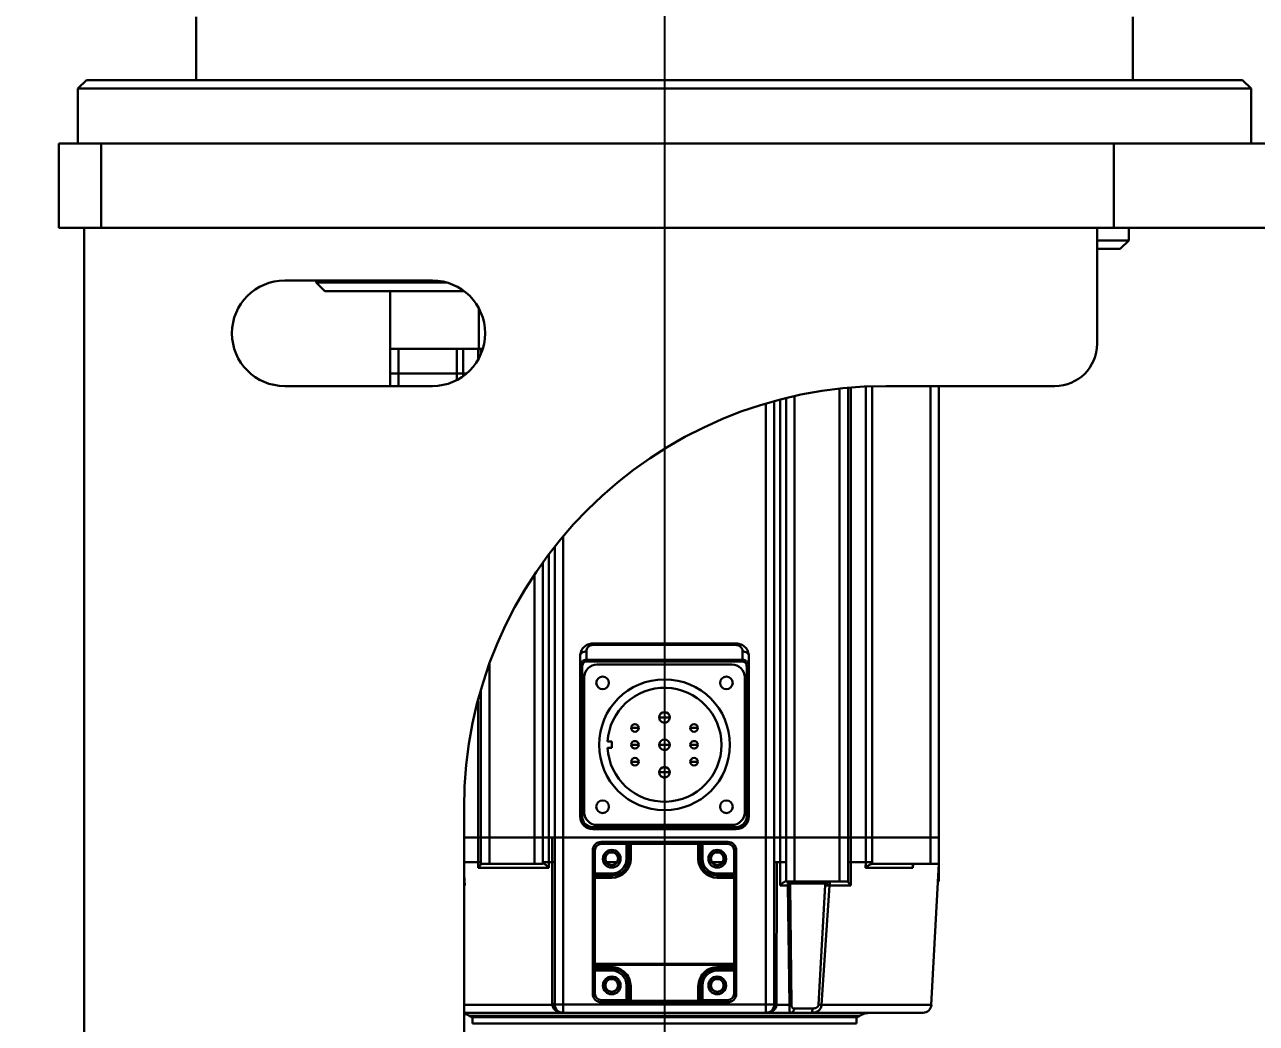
# Model space of a CAD drawing. Header units: millimetres. Extents: x -2601 to 21461, y 11492 to 21077.
# Drawn here: x -231.9 to 60, y 14986.2 to 15222.8 of the extents above; entities that cross this region are included whole.
import ezdxf

# ---------------------------------------------------------------- set-up
doc = ezdxf.new("R2010")
doc.units = ezdxf.units.MM
doc.header["$PDSIZE"] = -1
doc.styles.get("Standard").update_dxf_attribs({"font": ''})
doc.styles.get('Standard').set_extended_font_data('HYSWLongFangSong')
doc.dimstyles.new('ISO-25', dxfattribs={"dimscale": 25, "dimtxt": 3.5, "dimasz": 1.6, "dimexe": 1.25, "dimexo": 0.625, "dimtad": 1, "dimdec": 0, "dimzin": 9, "dimdsep": 46, "dimtxsty": 'Standard', "dimcen": 2.5, "dimadec": 0, "dimazin": 2, "dimtfac": 1, "dimtdec": 0, "dimtofl": 0, "dimtmove": 0, "dimatfit": 3, "dimfxl": 1, "dimarcsym": 0})

# ---------------------------------------------------------------- blocks, each defined once
blk = doc.blocks.new('*D49')
at = {"color": 0, "lineweight": -2}
for p, q in [((-64.67, 15406.7), (644.56, 15406.7)), ((613.31, 15366.7), (613.31, 14849.7)), ((151.83, 14809.7), (644.56, 14809.7))]:
    blk.add_line(p, q, dxfattribs=at)
at = {"color": 0}
for points in [[(606.65, 15366.7), (619.98, 15366.7), (613.31, 15406.7)], [(606.65, 14849.7), (619.98, 14849.7), (613.31, 14809.7)]]:
    blk.add_solid(points, dxfattribs=at)
at = {"layer": 'Defpoints', "color": 0}
for p in [(-80.3, 15406.7), (136.2, 14809.7), (613.31, 14809.7)]:
    blk.add_point(p, dxfattribs=at)
at = {"color": 0, "insert": (553.94, 15108.2), "char_height": 87.5, "attachment_point": 5, "rotation": 90}
blk.add_mtext('597', dxfattribs=at)
blk = doc.blocks.new('*D50')
at = {"color": 0, "lineweight": -2}
for p, q in [((-80.3, 15391.08), (-80.3, 14221.51)), ((-561.98, 15297.98), (-561.98, 14221.51)), ((-521.98, 14252.76), (-120.3, 14252.76))]:
    blk.add_line(p, q, dxfattribs=at)
at = {"color": 0}
for points in [[(-521.98, 14259.43), (-521.98, 14246.09), (-561.98, 14252.76)], [(-120.3, 14259.43), (-120.3, 14246.09), (-80.3, 14252.76)]]:
    blk.add_solid(points, dxfattribs=at)
at = {"layer": 'Defpoints', "color": 0}
for p in [(-80.3, 15406.7), (-561.98, 15313.6), (-80.3, 14252.76)]:
    blk.add_point(p, dxfattribs=at)
at = {"color": 0, "insert": (-307.94, 14312.14), "char_height": 87.5, "attachment_point": 5}
blk.add_mtext('482', dxfattribs=at)
blk = doc.blocks.new('*D51')
at = {"color": 0, "lineweight": -2}
for p, q in [((-80.3, 15391.08), (-80.3, 14051.39)), ((-734.74, 14339.16), (-734.74, 14051.39)), ((-694.74, 14082.64), (-120.3, 14082.64))]:
    blk.add_line(p, q, dxfattribs=at)
at = {"color": 0}
for points in [[(-694.74, 14089.31), (-694.74, 14075.98), (-734.74, 14082.64)], [(-120.3, 14089.31), (-120.3, 14075.98), (-80.3, 14082.64)]]:
    blk.add_solid(points, dxfattribs=at)
at = {"layer": 'Defpoints', "color": 0}
for p in [(-80.3, 15406.7), (-734.74, 14354.79), (-80.3, 14082.64)]:
    blk.add_point(p, dxfattribs=at)
at = {"color": 0, "insert": (-407.52, 14142.02), "char_height": 87.5, "attachment_point": 5}
blk.add_mtext('654', dxfattribs=at)
blk = doc.blocks.new('*D52')
at = {"color": 0, "lineweight": -2}
for p, q in [((-80.3, 15391.08), (-80.3, 13934.64)), ((-1786.46, 15281.08), (-1786.46, 13934.64)), ((-120.3, 13965.89), (-1746.46, 13965.89))]:
    blk.add_line(p, q, dxfattribs=at)
at = {"color": 0}
for points in [[(-1746.46, 13972.55), (-1746.46, 13959.22), (-1786.46, 13965.89)], [(-120.3, 13972.55), (-120.3, 13959.22), (-80.3, 13965.89)]]:
    blk.add_solid(points, dxfattribs=at)
at = {"layer": 'Defpoints', "color": 0}
for p in [(-80.3, 15406.7), (-1786.46, 15296.7), (-1786.46, 13965.89)]:
    blk.add_point(p, dxfattribs=at)
at = {"color": 0, "insert": (-917.47, 14025.26), "char_height": 87.5, "attachment_point": 5}
blk.add_mtext('1706', dxfattribs=at)
blk = doc.blocks.new('*D54')
at = {"color": 0, "lineweight": -2}
for p, q in [((-999.42, 16447.76), (-2047.2, 16447.76)), ((-2015.95, 14849.7), (-2015.95, 16407.76)), ((-239.42, 14809.7), (-2047.2, 14809.7))]:
    blk.add_line(p, q, dxfattribs=at)
at = {"color": 0}
for points in [[(-2022.61, 16407.76), (-2009.28, 16407.76), (-2015.95, 16447.76)], [(-2022.61, 14849.7), (-2009.28, 14849.7), (-2015.95, 14809.7)]]:
    blk.add_solid(points, dxfattribs=at)
at = {"layer": 'Defpoints', "color": 0}
for p in [(-2015.95, 16447.76), (-983.79, 16447.76), (-223.8, 14809.7)]:
    blk.add_point(p, dxfattribs=at)
at = {"color": 0, "insert": (-2075.32, 15628.73), "char_height": 87.5, "attachment_point": 5, "rotation": 90}
blk.add_mtext('1638', dxfattribs=at)
blk = doc.blocks.new('*D44')
at = {"color": 0, "lineweight": -2}
for p, q in [((-80.3, 15391.08), (-80.3, 14373.33)), ((-478.62, 15044.14), (-478.62, 14373.33)), ((-438.62, 14404.58), (-120.3, 14404.58))]:
    blk.add_line(p, q, dxfattribs=at)
at = {"color": 0}
for points in [[(-438.62, 14411.24), (-438.62, 14397.91), (-478.62, 14404.58)], [(-120.3, 14411.24), (-120.3, 14397.91), (-80.3, 14404.58)]]:
    blk.add_solid(points, dxfattribs=at)
at = {"layer": 'Defpoints', "color": 0}
for p in [(-80.3, 15406.7), (-478.62, 15059.76), (-80.3, 14404.58)]:
    blk.add_point(p, dxfattribs=at)
at = {"color": 0, "insert": (-279.46, 14463.95), "char_height": 87.5, "attachment_point": 5}
blk.add_mtext('398', dxfattribs=at)

msp = doc.modelspace()

# ---------------------------------------------------------------- linework, layer by layer
at = {"color": 161, "lineweight": 30, "true_color": 0x67adff}
for p, q in [((-191.3, 15224.7), (-191.3, 15209.7)), ((30.7, 15209.7), (30.7, 15224.7)), ((-217.3, 15209.7), (-219.3, 15207.7)), ((-217.3, 15209.7), (-177.17, 15209.7)), ((-177.17, 15209.7), (56.7, 15209.7)), ((58.7, 15207.7), (56.7, 15209.7)), ((-219.3, 15207.7), (-219.3, 15194.7)), ((-178.58, 15207.7), (-219.3, 15207.7)), ((58.7, 15207.7), (-178.58, 15207.7)), ((58.7, 15194.7), (58.7, 15207.7)), ((-223.8, 15174.7), (-223.8, 15194.7)), ((-223.8, 15194.7), (-213.8, 15194.7)), ((-213.8, 15194.7), (-213.8, 15174.7)), ((-213.8, 15194.7), (26.2, 15194.7)), ((26.2, 15174.7), (26.2, 15194.7)), ((26.2, 15194.7), (76.2, 15194.7)), ((-213.8, 15174.7), (-223.8, 15174.7)), ((-217.8, 15174.7), (-217.8, 14834.7)), ((-213.8, 15174.7), (26.2, 15174.7)), ((22.2, 15147.2), (22.2, 15174.7)), ((76.2, 15174.7), (26.2, 15174.7)), ((29.7, 15171.7), (29.7, 15174.7)), ((22.2, 15171.7), (29.7, 15171.7)), ((27.7, 15169.7), (22.2, 15169.7)), ((27.7, 15169.7), (29.7, 15171.7)), ((-135.3, 15162.2), (-170.3, 15162.2)), ((-162.8, 15162.2), (-162.8, 15161.7)), ((-162.8, 15161.7), (-160.8, 15159.7)), ((-162.8, 15161.7), (-138.63, 15161.7)), ((-138.63, 15161.7), (-131.8, 15161.7)), ((-144.91, 15159.7), (-160.8, 15159.7)), ((-145.3, 15159.7), (-145.3, 15146.05)), ((-144.91, 15159.7), (-128.31, 15159.7)), ((-127.8, 15159.7), (-128.31, 15159.7)), ((-124.3, 15146.05), (-124.3, 15155.64)), ((-124.3, 15146.05), (-145.3, 15146.05)), ((-145.3, 15146.05), (-145.3, 15140.2)), ((-143.3, 15140.2), (-143.3, 15146.05)), ((-129.48, 15146.05), (-129.48, 15140.2)), ((-128.01, 15140.2), (-128.01, 15146.05)), ((-124.44, 15146.05), (-124.44, 15143.51)), ((-123.34, 15146.05), (-124.3, 15146.05)), ((-123.8, 15146.05), (-123.8, 15144.8)), ((-145.3, 15140.2), (-145.3, 15137.2)), ((-145.3, 15140.2), (-143.3, 15140.2)), ((-129.48, 15140.2), (-143.3, 15140.2)), ((-143.3, 15137.2), (-143.3, 15140.2)), ((-129.48, 15140.2), (-128.01, 15140.2)), ((-129.48, 15140.2), (-129.48, 15138.64)), ((-128.01, 15140.2), (-127.17, 15140.2)), ((-128.01, 15139.54), (-128.01, 15140.2)), ((-170.3, 15137.2), (-135.3, 15137.2)), ((-36.8, 15030.2), (-36.8, 15136.79)), ((-36.15, 15030.2), (-36.15, 15136.71)), ((-32.58, 15030.2), (-32.58, 15137.09)), ((-31.11, 15030.2), (-31.11, 15137.15)), ((12.2, 15137.2), (-27.8, 15137.2)), ((-17.3, 15137.2), (-17.3, 15030.2)), ((-15.3, 15030.2), (-15.3, 15137.2)), ((-52.92, 15030.2), (-52.92, 15133.99)), ((-51.5, 15134.35), (-51.5, 15030.2)), ((-49.5, 15030.2), (-49.5, 15134.82)), ((-38.8, 15136.59), (-38.8, 15030.2)), ((-56.3, 15133.05), (-56.3, 15030.2)), ((-54.3, 15030.2), (-54.3, 15133.63)), ((-106.3, 15099.15), (-106.3, 15030.2)), ((-104.3, 15030.2), (-104.3, 15101.6)), ((-107.67, 15097.36), (-107.67, 15030.2)), ((-109.1, 15030.2), (-109.1, 15095.43)), ((-111.1, 15092.53), (-111.1, 15030.2)), ((-63.3, 15076.2), (-97.3, 15076.2)), ((-97.3, 15075.85), (-63.3, 15075.85)), ((-100.3, 15070.66), (-100.3, 15073.2)), ((-98.8, 15072.35), (-98.8, 15074.35)), ((-61.8, 15074.35), (-61.8, 15072.35)), ((-60.3, 15073.2), (-60.3, 15070.66)), ((-121.8, 15030.2), (-121.8, 15071.32)), ((-100.3, 15070.66), (-100.3, 15035.2)), ((-99.8, 15035.2), (-99.8, 15070.66)), ((-61.8, 15072.35), (-98.8, 15072.35)), ((-98.8, 15071.97), (-61.8, 15071.97)), ((-96.3, 15071.2), (-64.3, 15071.2)), ((-60.8, 15070.66), (-60.8, 15035.2)), ((-60.3, 15035.2), (-60.3, 15070.66)), ((-99.3, 15036.2), (-99.3, 15068.2)), ((-61.3, 15068.2), (-61.3, 15036.2)), ((-123.8, 15065.2), (-123.8, 15030.2)), ((-124.44, 15030.2), (-124.44, 15062.65)), ((-80.3, 15058.7), (-81.55, 15058.7)), ((-80.3, 15058.7), (-79.05, 15058.7)), ((-87.3, 15056.2), (-88.2, 15056.2)), ((-87.3, 15056.2), (-86.4, 15056.2)), ((-73.3, 15056.2), (-74.2, 15056.2)), ((-73.3, 15056.2), (-72.4, 15056.2)), ((-93.77, 15052.95), (-92.8, 15052.95)), ((-92.8, 15052.95), (-92.8, 15051.45)), ((-87.3, 15052.2), (-88.2, 15052.2)), ((-87.3, 15052.2), (-86.4, 15052.2)), ((-80.3, 15052.2), (-81.55, 15052.2)), ((-80.3, 15052.2), (-79.05, 15052.2)), ((-73.3, 15052.2), (-74.2, 15052.2)), ((-73.3, 15052.2), (-72.4, 15052.2)), ((-92.8, 15051.45), (-93.77, 15051.45)), ((-87.3, 15048.2), (-88.2, 15048.2)), ((-87.3, 15048.2), (-86.4, 15048.2)), ((-73.3, 15048.2), (-74.2, 15048.2)), ((-73.3, 15048.2), (-72.4, 15048.2)), ((-80.3, 15045.7), (-81.55, 15045.7)), ((-80.3, 15045.7), (-79.05, 15045.7)), ((-127.8, 15037.2), (-127.8, 14972.2)), ((-99.8, 15035.2), (-100.3, 15035.2)), ((-60.3, 15035.2), (-60.8, 15035.2)), ((-63.3, 15032.7), (-97.3, 15032.7)), ((-97.3, 15032.2), (-97.3, 15032.7)), ((-97.3, 15032.2), (-63.3, 15032.2)), ((-64.3, 15033.2), (-96.3, 15033.2)), ((-63.3, 15032.7), (-63.3, 15032.2)), ((-127.8, 15030.2), (-124.44, 15030.2)), ((-124.44, 15030.2), (-127.8, 15030.2)), ((-124.44, 15030.2), (-123.8, 15030.2)), ((-124.44, 15030.2), (-124.44, 15024.4)), ((-123.8, 15030.2), (-124.44, 15030.2)), ((-123.8, 15030.2), (-121.8, 15030.2)), ((-123.8, 15030.2), (-123.8, 15024)), ((-121.8, 15030.2), (-111.1, 15030.2)), ((-121.8, 15024), (-121.8, 15030.2)), ((-111.1, 15030.2), (-109.1, 15030.2)), ((-111.1, 15030.2), (-111.1, 15024)), ((-109.1, 15030.2), (-107.67, 15030.2)), ((-109.1, 15024), (-109.1, 15030.2)), ((-107.67, 15030.2), (-106.89, 15030.2)), ((-107.67, 15024.4), (-107.67, 15030.2)), ((-106.89, 15030.2), (-106.3, 15030.2)), ((-106.89, 15030.2), (-106.89, 15024.4)), ((-106.3, 15030.2), (-104.3, 15030.2)), ((-106.3, 15030.2), (-106.3, 14990.7)), ((-104.3, 15030.2), (-56.3, 15030.2)), ((-104.3, 14990.7), (-104.3, 15030.2)), ((-89.3, 15029.2), (-95.3, 15029.2)), ((-95.3, 15028.7), (-95.3, 15029.2)), ((-89.3, 15029.2), (-88.3, 15029.2)), ((-89.3, 15029.2), (-89.3, 15028.7)), ((-88.3, 15028.7), (-88.3, 15029.2)), ((-72.3, 15029.2), (-88.3, 15029.2)), ((-72.3, 15029.2), (-72.3, 15028.7)), ((-72.3, 15029.2), (-71.3, 15029.2)), ((-65.3, 15029.2), (-71.3, 15029.2)), ((-71.3, 15028.7), (-71.3, 15029.2)), ((-65.3, 15029.2), (-65.3, 15028.7)), ((-56.3, 15030.2), (-54.3, 15030.2)), ((-56.3, 15030.2), (-56.3, 14990.7)), ((-54.3, 15030.2), (-53.7, 15030.2)), ((-54.3, 14990.7), (-54.3, 15030.2)), ((-53.7, 15030.2), (-54.3, 15030.2)), ((-53.7, 15030.2), (-52.92, 15030.2)), ((-52.92, 15030.2), (-53.7, 15030.2)), ((-52.92, 15030.2), (-51.5, 15030.2)), ((-52.92, 15024.4), (-52.92, 15030.2)), ((-51.5, 15030.2), (-51.5, 15019.8)), ((-51.5, 15030.2), (-49.5, 15030.2)), ((-49.5, 15019.8), (-49.5, 15030.2)), ((-49.5, 15030.2), (-38.8, 15030.2)), ((-38.8, 15030.2), (-36.8, 15030.2)), ((-38.8, 15030.2), (-38.8, 15019.8)), ((-36.8, 15030.2), (-36.15, 15030.2)), ((-36.8, 15019.8), (-36.8, 15030.2)), ((-36.15, 15030.2), (-36.8, 15030.2)), ((-36.15, 15030.2), (-32.58, 15030.2)), ((-36.15, 15024.4), (-36.15, 15030.2)), ((-32.58, 15030.2), (-36.15, 15030.2)), ((-32.58, 15030.2), (-31.11, 15030.2)), ((-32.58, 15030.2), (-32.58, 15024.4)), ((-31.11, 15030.2), (-17.3, 15030.2)), ((-31.11, 15024.35), (-31.11, 15030.2)), ((-17.3, 15030.2), (-15.3, 15030.2)), ((-17.3, 15030.2), (-17.3, 15024)), ((-15.3, 15024), (-15.3, 15030.2)), ((-97.3, 15027.2), (-97.3, 15021.7)), ((-97.3, 15027.2), (-96.8, 15027.2)), ((-96.8, 15021.7), (-96.8, 15027.2)), ((-95.3, 15028.7), (-89.3, 15028.7)), ((-92.8, 15027.3), (-92.8, 15026.8)), ((-89.3, 15028.7), (-89.3, 15025.2)), ((-89.3, 15028.7), (-88.8, 15028.7)), ((-88.8, 15028.7), (-88.8, 15025.2)), ((-88.8, 15028.7), (-88.3, 15028.7)), ((-88.3, 15028.7), (-72.3, 15028.7)), ((-88.3, 15025.2), (-88.3, 15028.7)), ((-72.3, 15028.7), (-72.3, 15025.2)), ((-72.3, 15028.7), (-71.8, 15028.7)), ((-71.8, 15025.2), (-71.8, 15028.7)), ((-71.8, 15028.7), (-71.3, 15028.7)), ((-71.3, 15025.2), (-71.3, 15028.7)), ((-71.3, 15028.7), (-65.3, 15028.7)), ((-67.8, 15027.3), (-67.8, 15026.8)), ((-63.8, 15027.2), (-63.3, 15027.2)), ((-63.8, 15027.2), (-63.8, 15021.7)), ((-63.3, 15021.7), (-63.3, 15027.2)), ((-124.44, 15024.4), (-127.8, 15024.4)), ((-124.44, 15023.05), (-107.67, 15023.05)), ((-121.8, 15024), (-123.8, 15024)), ((-111.1, 15024), (-121.8, 15024)), ((-109.1, 15024), (-111.1, 15024)), ((-106.89, 15024.4), (-107.67, 15024.4)), ((-106.88, 14990.75), (-106.89, 15024.4)), ((-94.18, 15024.4), (-91.41, 15024.4)), ((-92.8, 15023.1), (-92.8, 15023.6)), ((-88.8, 15025.2), (-89.3, 15025.2)), ((-88.3, 15025.2), (-88.8, 15025.2)), ((-71.8, 15025.2), (-72.3, 15025.2)), ((-71.3, 15025.2), (-71.8, 15025.2)), ((-69.18, 15024.4), (-66.41, 15024.4)), ((-67.8, 15023.1), (-67.8, 15023.6)), ((-54.3, 15024.4), (-53.7, 15024.4)), ((-53.7, 15024.4), (-53.72, 14990.75)), ((-52.92, 15024.4), (-53.7, 15024.4)), ((-52.92, 15018.85), (-52.92, 15024.4)), ((-36.15, 15024.4), (-36.16, 15018.85)), ((-32.58, 15024.4), (-36.15, 15024.4)), ((-32.68, 15023.05), (-21.42, 15023.05)), ((-31.14, 15023.96), (-31.11, 15024.35)), ((-17.3, 15024), (-30.76, 15024)), ((-21.42, 15023.05), (-21.38, 15023.79)), ((-15.3, 15024), (-17.3, 15024)), ((-17.07, 14990.6), (-15.32, 15024)), ((-15.3, 15019.8), (-15.3, 15024)), ((-127.8, 15021.4), (-127.62, 15018.85)), ((-97.3, 15020.7), (-97.3, 15021.7)), ((-96.8, 15021.7), (-97.3, 15021.7)), ((-97.3, 15020.7), (-96.8, 15020.7)), ((-97.3, 15020.7), (-97.3, 15000.29)), ((-92.8, 15021.7), (-96.8, 15021.7)), ((-96.8, 15021.2), (-96.8, 15021.7)), ((-92.8, 15021.2), (-96.8, 15021.2)), ((-96.8, 15020.7), (-96.8, 15021.2)), ((-96.8, 15020.7), (-92.8, 15020.7)), ((-96.8, 15000.29), (-96.8, 15020.7)), ((-92.8, 15021.7), (-92.8, 15021.2)), ((-92.8, 15021.2), (-92.8, 15020.7)), ((-67.8, 15021.2), (-67.8, 15021.7)), ((-63.8, 15021.7), (-67.8, 15021.7)), ((-67.8, 15020.7), (-67.8, 15021.2)), ((-63.8, 15021.2), (-67.8, 15021.2)), ((-67.8, 15020.7), (-63.8, 15020.7)), ((-63.3, 15021.7), (-63.8, 15021.7)), ((-63.8, 15021.7), (-63.8, 15021.2)), ((-63.8, 15021.2), (-63.8, 15020.7)), ((-63.8, 15020.7), (-63.8, 15000.29)), ((-63.8, 15020.7), (-63.3, 15020.7)), ((-63.3, 15021.7), (-63.3, 15020.7)), ((-63.3, 15000.29), (-63.3, 15020.7)), ((-127.62, 15018.85), (-127.8, 15018.99)), ((-127.8, 15018.85), (-127.62, 15018.85)), ((-52.92, 15018.85), (-51.06, 15018.85)), ((-49.5, 15019.8), (-51.5, 15019.8)), ((-50.68, 14990.6), (-51.06, 15018.85)), ((-50.52, 15019.3), (-42.16, 15019.3)), ((-50.52, 15018.91), (-50.2, 14990.65)), ((-38.8, 15019.8), (-49.5, 15019.8)), ((-43.78, 14990.65), (-42.21, 15018.91)), ((-41.22, 15018.85), (-43.07, 14990.6)), ((-41.22, 15018.85), (-36.16, 15018.85)), ((-36.8, 15019.8), (-38.8, 15019.8)), ((-15.3, 15019.8), (-15.54, 15019.8)), ((-96.8, 15000.29), (-97.3, 15000.29)), ((-97.3, 14999.7), (-97.3, 15000.29)), ((-97.3, 14998.7), (-97.3, 14999.7)), ((-63.8, 15000.29), (-96.8, 15000.29)), ((-96.8, 15000.09), (-96.8, 15000.29)), ((-96.8, 15000.09), (-63.8, 15000.09)), ((-96.8, 14999.5), (-96.8, 15000.09)), ((-63.8, 15000.29), (-63.8, 15000.09)), ((-63.3, 15000.29), (-63.8, 15000.29)), ((-63.8, 15000.09), (-63.8, 14999.5)), ((-63.3, 15000.29), (-63.3, 14999.7)), ((-63.3, 14999.7), (-63.3, 14998.7)), ((-97.3, 14998.7), (-97.3, 14993.2)), ((-97.3, 14998.7), (-96.8, 14998.7)), ((-92.8, 14999.5), (-96.8, 14999.5)), ((-96.8, 14999.2), (-96.8, 14999.5)), ((-96.8, 14999.2), (-92.8, 14999.2)), ((-96.8, 14998.7), (-96.8, 14999.2)), ((-96.8, 14998.7), (-92.8, 14998.7)), ((-96.8, 14993.2), (-96.8, 14998.7)), ((-92.8, 14999.2), (-92.8, 14998.7)), ((-92.8, 14997.3), (-92.8, 14996.8)), ((-63.8, 14999.5), (-67.8, 14999.5)), ((-67.8, 14999.2), (-63.8, 14999.2)), ((-67.8, 14998.7), (-67.8, 14999.2)), ((-67.8, 14998.7), (-63.8, 14998.7)), ((-67.8, 14997.3), (-67.8, 14996.8)), ((-63.8, 14999.5), (-63.8, 14999.2)), ((-63.8, 14999.2), (-63.8, 14998.7)), ((-63.8, 14998.7), (-63.3, 14998.7)), ((-63.8, 14998.7), (-63.8, 14993.2)), ((-63.3, 14993.2), (-63.3, 14998.7)), ((-89.3, 14995.2), (-88.8, 14995.2)), ((-89.3, 14995.2), (-89.3, 14991.7)), ((-88.8, 14991.7), (-88.8, 14995.2)), ((-88.3, 14991.5), (-88.3, 14995)), ((-72.3, 14995), (-72.3, 14991.5)), ((-71.8, 14995.2), (-71.8, 14991.7)), ((-71.8, 14995.2), (-71.3, 14995.2)), ((-71.3, 14991.7), (-71.3, 14995.2)), ((-96.8, 14993.2), (-97.3, 14993.2)), ((-95.3, 14991.2), (-95.3, 14991.7)), ((-89.3, 14991.7), (-95.3, 14991.7)), ((-95.3, 14991.2), (-89.3, 14991.2)), ((-92.8, 14993.1), (-92.8, 14993.6)), ((-89.3, 14991.7), (-89.3, 14991.2)), ((-88.8, 14991.7), (-89.3, 14991.7)), ((-88.3, 14991.2), (-89.3, 14991.2)), ((-72.3, 14991.5), (-88.3, 14991.5)), ((-88.3, 14991.2), (-88.3, 14991.5)), ((-88.3, 14991.2), (-72.3, 14991.2)), ((-72.3, 14991.5), (-72.3, 14991.2)), ((-71.3, 14991.2), (-72.3, 14991.2)), ((-71.3, 14991.7), (-71.8, 14991.7)), ((-71.3, 14991.2), (-71.3, 14991.7)), ((-65.3, 14991.7), (-71.3, 14991.7)), ((-71.3, 14991.2), (-65.3, 14991.2)), ((-67.8, 14993.1), (-67.8, 14993.6)), ((-65.3, 14991.7), (-65.3, 14991.2)), ((-63.3, 14993.2), (-63.8, 14993.2)), ((-106.87, 14990.6), (-127.8, 14990.6)), ((-104.3, 14988.7), (-127.8, 14988.7)), ((-34.06, 14987.95), (-126.53, 14987.95)), ((-104.3, 14990.7), (-106.3, 14990.7)), ((-104.3, 14988.7), (-104.3, 14990.7)), ((-56.3, 14990.7), (-104.3, 14990.7)), ((-104.3, 14988.7), (-56.3, 14988.7)), ((-56.3, 14990.7), (-56.3, 14988.7)), ((-54.3, 14990.7), (-56.3, 14990.7)), ((-50.4, 14988.7), (-56.3, 14988.7)), ((-50.68, 14990.6), (-53.72, 14990.6)), ((-50.4, 14988.7), (-50.47, 14988.74)), ((-50.4, 14988.7), (-50.08, 14988.78)), ((-45.37, 14988.7), (-50.4, 14988.7)), ((-45.25, 14989.7), (-49.56, 14989.7)), ((-45.33, 14988.77), (-45.37, 14988.7)), ((-45.05, 14988.74), (-45.37, 14988.7)), ((-19.06, 14988.7), (-45.37, 14988.7)), ((-17.07, 14990.6), (-43.07, 14990.6)), ((-34.51, 14987.7), (-126.08, 14987.7)), ((-125.8, 14986.2), (-125.8, 14987.7)), ((-125.8, 14986.2), (-34.8, 14986.2)), ((-34.8, 14986.2), (-34.8, 14987.7))]:
    msp.add_line(p, q, dxfattribs=at)
at = {"color": 161, "lineweight": 30, "true_color": 0x67adff, "flags": 128}
for points in [[(-97.3, 15000.29), (-97.29, 15000.25), (-97.26, 15000.21), (-97.21, 15000.18), (-97.15, 15000.15), (-97.07, 15000.12), (-96.99, 15000.1), (-96.89, 15000.09), (-96.8, 15000.09)], [(-96.8, 14999.5), (-96.89, 14999.5), (-96.99, 14999.51), (-97.07, 14999.53), (-97.15, 14999.56), (-97.21, 14999.59), (-97.26, 14999.62), (-97.29, 14999.66), (-97.3, 14999.7)], [(-63.8, 15000.09), (-63.7, 15000.09), (-63.6, 15000.1), (-63.52, 15000.12), (-63.44, 15000.15), (-63.38, 15000.18), (-63.33, 15000.21), (-63.31, 15000.25), (-63.3, 15000.29)], [(-63.3, 14999.7), (-63.31, 14999.66), (-63.33, 14999.62), (-63.38, 14999.59), (-63.44, 14999.56), (-63.52, 14999.53), (-63.6, 14999.51), (-63.7, 14999.5), (-63.8, 14999.5)], [(-88.3, 14991.5), (-88.39, 14991.5), (-88.49, 14991.51), (-88.57, 14991.53), (-88.65, 14991.56), (-88.71, 14991.59), (-88.76, 14991.62), (-88.79, 14991.66), (-88.8, 14991.7)], [(-71.8, 14991.7), (-71.81, 14991.66), (-71.83, 14991.62), (-71.88, 14991.59), (-71.94, 14991.56), (-72.02, 14991.53), (-72.1, 14991.51), (-72.2, 14991.5), (-72.3, 14991.5)]]:
    msp.add_lwpolyline(points, dxfattribs=at)
at = {"color": 161, "lineweight": 30, "true_color": 0x67adff}
for centre, radius, start, end in [((-170.3, 15149.7), 12.5, 90, 270), ((-135.3, 15149.7), 12.5, 270, 90), ((12.2, 15147.2), 10, 270, 0), ((-27.8, 15037.2), 100, 90, 180), ((-96.3, 15068.2), 3, 90, 180), ((-64.3, 15068.2), 3, 0, 90), ((-94.98, 15066.88), 1.5, 0, 180), ((-94.98, 15066.88), 1.5, 180, 0), ((-80.3, 15052.2), 15.5, 0, 180), ((-65.62, 15066.88), 1.5, 0, 180), ((-65.62, 15066.88), 1.5, 180, 0), ((-80.3, 15052.2), 13.5, 0, 176.8153), ((-80.3, 15058.7), 1.25, 0, 180), ((-80.3, 15058.7), 1.25, 180, 305.2174), ((-80.3, 15058.7), 1.25, 305.2174, 0), ((-87.3, 15056.2), 0.9, 0, 180), ((-87.3, 15056.2), 0.9, 180, 0), ((-73.3, 15056.2), 0.9, 0, 180), ((-73.3, 15056.2), 0.9, 180, 0), ((-80.3, 15052.2), 15.5, 180, 0), ((-80.3, 15052.2), 13.5, 183.1847, 0), ((-87.3, 15052.2), 0.9, 0, 180), ((-87.3, 15052.2), 0.9, 180, 0), ((-80.3, 15052.2), 1.25, 0, 180), ((-80.3, 15052.2), 1.25, 180, 305.2174), ((-80.3, 15052.2), 1.25, 305.2174, 0), ((-73.3, 15052.2), 0.9, 0, 180), ((-73.3, 15052.2), 0.9, 180, 0), ((-87.3, 15048.2), 0.9, 0, 180), ((-87.3, 15048.2), 0.9, 180, 0), ((-80.3, 15045.7), 1.25, 0, 180), ((-73.3, 15048.2), 0.9, 0, 180), ((-73.3, 15048.2), 0.9, 180, 0), ((-80.3, 15045.7), 1.25, 180, 305.2174), ((-80.3, 15045.7), 1.25, 305.2174, 0), ((-94.98, 15037.52), 1.5, 0, 180), ((-94.98, 15037.52), 1.5, 180, 0), ((-65.62, 15037.52), 1.5, 0, 180), ((-65.62, 15037.52), 1.5, 180, 0), ((-97.3, 15035.2), 3, 180, 270), ((-97.3, 15035.2), 2.5, 180, 270), ((-96.3, 15036.2), 3, 180, 270), ((-64.3, 15036.2), 3, 270, 0), ((-63.3, 15035.2), 2.5, 270, 0), ((-63.3, 15035.2), 3, 270, 0), ((-95.3, 15027.2), 2, 90, 180), ((-65.3, 15027.2), 2, 0, 90), ((-95.3, 15027.2), 1.5, 90, 180), ((-92.8, 15025.2), 2.1, 90, 270), ((-92.8, 15025.2), 1.6, 90, 270), ((-92.8, 15025.2), 1.5, 90, 270), ((-92.8, 15025.2), 2.1, 270, 90), ((-92.8, 15025.2), 1.6, 270, 90), ((-92.8, 15025.2), 1.5, 270, 90), ((-67.8, 15025.2), 2.1, 90, 270), ((-67.8, 15025.2), 1.6, 90, 270), ((-67.8, 15025.2), 1.5, 90, 270), ((-67.8, 15025.2), 2.1, 270, 90), ((-67.8, 15025.2), 1.6, 270, 90), ((-67.8, 15025.2), 1.5, 270, 90), ((-65.3, 15027.2), 1.5, 0, 90), ((-92.8, 15025.2), 4.5, 270, 0), ((-92.8, 15025.2), 4, 270, 0), ((-92.8, 15025.2), 3.5, 270, 0), ((-67.8, 15025.2), 4.5, 180, 270), ((-67.8, 15025.2), 4, 180, 270), ((-67.8, 15025.2), 3.5, 180, 270), ((-96.8, 15020.7), 0.5, 90, 180), ((-63.8, 15020.7), 0.5, 0, 90), ((-96.8, 14999.7), 0.5, 180, 270), ((-63.8, 14999.7), 0.5, 270, 0), ((-92.8, 14995.2), 2.1, 90, 270), ((-92.8, 14995.2), 1.6, 90, 270), ((-92.8, 14995.2), 1.5, 90, 270), ((-92.8, 14995.2), 3.5, 0, 90), ((-92.8, 14995.2), 2.1, 270, 90), ((-92.8, 14995.2), 1.6, 270, 90), ((-92.8, 14995.2), 1.5, 270, 90), ((-67.8, 14995.2), 3.5, 90, 180), ((-67.8, 14995.2), 2.1, 90, 270), ((-67.8, 14995.2), 1.6, 90, 270), ((-67.8, 14995.2), 1.5, 90, 270), ((-67.8, 14995.2), 2.1, 270, 90), ((-67.8, 14995.2), 1.6, 270, 90), ((-67.8, 14995.2), 1.5, 270, 90), ((-95.3, 14993.2), 2, 180, 270), ((-95.3, 14993.2), 1.5, 180, 270), ((-88.3, 14991.7), 0.5, 180, 270), ((-72.3, 14991.7), 0.5, 270, 0), ((-65.3, 14993.2), 1.5, 270, 0), ((-65.3, 14993.2), 2, 270, 0), ((-129.17, 14983.7), 5, 58.2117, 74.0891), ((-123.9, 14992.2), 5, 238.2117, 244.1581), ((-104.3, 14990.7), 2, 180, 270), ((-56.3, 14990.7), 2, 270, 0), ((-36.69, 14992.2), 5, 295.8419, 301.7883), ((-31.42, 14983.7), 5, 90, 121.7883), ((-19.06, 14990.7), 2, 270, 357)]:
    msp.add_arc(centre, radius, start, end, dxfattribs=at)
for points, knots in [([(-100.3, 15073.2), (-100.25, 15073.59), (-100.17, 15074.36), (-99.59, 15075.2), (-98.98, 15075.71), (-98.45, 15075.99), (-97.89, 15076.17), (-97.49, 15076.19), (-97.3, 15076.2)], [0, 0, 0, 0, 0.266501, 0.523251, 0.649471, 0.76688, 0.884923, 1, 1, 1, 1]), ([(-97.3, 15075.85), (-97.44, 15075.84), (-97.76, 15075.81), (-98.16, 15075.6), (-98.5, 15075.28), (-98.75, 15074.85), (-98.78, 15074.52), (-98.8, 15074.35)], [0, 0, 0, 0, 0.1465532, 0.3085204, 0.4932267, 0.7378791, 1, 1, 1, 1]), ([(-97.3, 15075.85), (-97.3, 15075.95), (-97.3, 15076.15), (-97.3, 15076.18), (-97.3, 15076.2)], [0, 0, 0, 0, 0.49995, 1, 1, 1, 1]), ([(-63.3, 15076.2), (-63.3, 15076.18), (-63.3, 15076.15), (-63.3, 15075.95), (-63.3, 15075.85)], [0, 0, 0, 0, 0.50005, 1, 1, 1, 1]), ([(-63.3, 15076.2), (-63.1, 15076.19), (-62.7, 15076.17), (-62.14, 15075.99), (-61.61, 15075.71), (-61, 15075.2), (-60.42, 15074.36), (-60.34, 15073.59), (-60.3, 15073.2)], [0, 0, 0, 0, 0.1149895, 0.2331277, 0.3505421, 0.4767688, 0.7334857, 1, 1, 1, 1]), ([(-61.8, 15074.35), (-61.82, 15074.57), (-61.87, 15074.97), (-62.22, 15075.44), (-62.61, 15075.7), (-62.94, 15075.82), (-63.18, 15075.84), (-63.3, 15075.85)], [0, 0, 0, 0, 0.330869, 0.627234, 0.762666, 0.885325, 1, 1, 1, 1]), ([(-100.3, 15073.2), (-100.27, 15073.35), (-100.23, 15073.65), (-99.88, 15074.03), (-99.39, 15074.3), (-98.99, 15074.33), (-98.8, 15074.35)], [0, 0, 0, 0, 0.250045, 0.500066, 0.749956, 1, 1, 1, 1]), ([(-61.8, 15074.35), (-61.6, 15074.33), (-61.21, 15074.3), (-60.71, 15074.03), (-60.36, 15073.65), (-60.32, 15073.35), (-60.3, 15073.2)], [0, 0, 0, 0, 0.249862, 0.499939, 0.749977, 1, 1, 1, 1]), ([(-100.3, 15070.66), (-100.27, 15070.88), (-100.23, 15071.31), (-99.94, 15071.79), (-99.64, 15072.07), (-99.37, 15072.23), (-99.09, 15072.33), (-98.89, 15072.34), (-98.8, 15072.35)], [0, 0, 0, 0, 0.264764, 0.520775, 0.647173, 0.765027, 0.883923, 1, 1, 1, 1]), ([(-100.3, 15070.66), (-100.29, 15070.66), (-100.27, 15070.66), (-100.16, 15070.66), (-99.99, 15070.66), (-99.86, 15070.66), (-99.8, 15070.66)], [0, 0, 0, 0, 0.250349, 0.500045, 0.75025, 1, 1, 1, 1]), ([(-98.8, 15071.97), (-98.89, 15071.96), (-99.1, 15071.93), (-99.37, 15071.75), (-99.6, 15071.48), (-99.76, 15071.1), (-99.78, 15070.81), (-99.8, 15070.66)], [0, 0, 0, 0, 0.162488, 0.333706, 0.518804, 0.753689, 1, 1, 1, 1]), ([(-98.8, 15071.97), (-98.8, 15072), (-98.8, 15072.08), (-98.8, 15072.18), (-98.8, 15072.28), (-98.8, 15072.33), (-98.8, 15072.35)], [0, 0, 0, 0, 0.24993, 0.499717, 0.749967, 1, 1, 1, 1]), ([(-61.8, 15072.35), (-61.7, 15072.34), (-61.5, 15072.33), (-61.22, 15072.23), (-60.96, 15072.07), (-60.65, 15071.79), (-60.36, 15071.31), (-60.32, 15070.88), (-60.3, 15070.66)], [0, 0, 0, 0, 0.115896, 0.234799, 0.352814, 0.479228, 0.735253, 1, 1, 1, 1]), ([(-61.8, 15072.35), (-61.8, 15072.33), (-61.8, 15072.28), (-61.8, 15072.18), (-61.8, 15072.08), (-61.8, 15072), (-61.8, 15071.97)], [0, 0, 0, 0, 0.250033, 0.500283, 0.75007, 1, 1, 1, 1]), ([(-60.8, 15070.66), (-60.81, 15070.85), (-60.85, 15071.22), (-61.1, 15071.65), (-61.44, 15071.92), (-61.68, 15071.95), (-61.8, 15071.97)], [0, 0, 0, 0, 0.312083, 0.601801, 0.807826, 1, 1, 1, 1]), ([(-60.8, 15070.66), (-60.73, 15070.66), (-60.6, 15070.66), (-60.43, 15070.66), (-60.32, 15070.66), (-60.3, 15070.66), (-60.3, 15070.66)], [0, 0, 0, 0, 0.2498218, 0.4995898, 0.7496976, 1, 1, 1, 1]), ([(-124.44, 15023.05), (-124.44, 15023.3), (-124.44, 15023.75), (-124.44, 15024.2), (-124.44, 15024.4)], [0, 0, 0, 0, 0.559982, 1, 1, 1, 1]), ([(-124.44, 15024.4), (-124.34, 15024.4), (-124.15, 15024.39), (-123.96, 15024.38), (-123.82, 15024.36), (-123.81, 15024.35), (-123.8, 15024.35)], [0, 0, 0, 0, 0.2504, 0.50044, 0.725288, 1, 1, 1, 1]), ([(-123.8, 15023.96), (-123.8, 15023.92), (-123.82, 15023.84), (-123.99, 15023.54), (-124.25, 15023.25), (-124.44, 15023.05)], [0, 0, 0, 0, 0.208264, 0.454848, 1, 1, 1, 1]), ([(-109.1, 15024.37), (-109.09, 15024.38), (-109.07, 15024.38), (-108.95, 15024.39), (-108.8, 15024.4), (-108.62, 15024.4), (-108.41, 15024.4), (-108.14, 15024.4), (-107.89, 15024.4), (-107.73, 15024.4), (-107.67, 15024.4)], [0, 0, 0, 0, 0.152798, 0.28713, 0.402988, 0.500124, 0.625459, 0.75004, 0.906855, 1, 1, 1, 1]), ([(-107.67, 15023.05), (-107.8, 15023.19), (-108.04, 15023.43), (-108.37, 15023.7), (-108.6, 15023.86), (-108.75, 15023.94), (-108.88, 15023.99), (-108.94, 15024), (-108.98, 15024)], [0, 0, 0, 0, 0.302629, 0.565759, 0.687183, 0.797732, 0.901149, 1, 1, 1, 1]), ([(-107.67, 15023.05), (-107.67, 15023.3), (-107.67, 15023.75), (-107.67, 15024.2), (-107.67, 15024.4)], [0, 0, 0, 0, 0.55999, 1, 1, 1, 1]), ([(-106.89, 15024.4), (-106.8, 15024.4), (-106.63, 15024.39), (-106.45, 15024.39), (-106.32, 15024.38), (-106.3, 15024.38), (-106.3, 15024.37)], [0, 0, 0, 0, 0.249775, 0.499633, 0.749764, 1, 1, 1, 1]), ([(-54.3, 15024.37), (-54.29, 15024.38), (-54.27, 15024.38), (-54.14, 15024.39), (-53.95, 15024.4), (-53.79, 15024.4), (-53.7, 15024.4)], [0, 0, 0, 0, 0.249874, 0.500012, 0.750486, 1, 1, 1, 1]), ([(-52.92, 15024.4), (-52.81, 15024.4), (-52.63, 15024.4), (-52.36, 15024.4), (-52.13, 15024.4), (-51.89, 15024.4), (-51.69, 15024.39), (-51.53, 15024.38), (-51.51, 15024.38), (-51.5, 15024.37)], [0, 0, 0, 0, 0.174241, 0.280892, 0.399758, 0.530368, 0.67375, 0.830832, 1, 1, 1, 1]), ([(-36.8, 15024.35), (-36.79, 15024.35), (-36.77, 15024.36), (-36.64, 15024.37), (-36.44, 15024.39), (-36.25, 15024.4), (-36.15, 15024.4)], [0, 0, 0, 0, 0.249963, 0.500055, 0.750108, 1, 1, 1, 1]), ([(-32.68, 15023.05), (-32.66, 15023.3), (-32.63, 15023.75), (-32.6, 15024.2), (-32.58, 15024.4)], [0, 0, 0, 0, 0.5599956, 1, 1, 1, 1]), ([(-31.14, 15023.96), (-31.27, 15023.92), (-31.55, 15023.84), (-32.12, 15023.54), (-32.45, 15023.25), (-32.68, 15023.05)], [0, 0, 0, 0, 0.20808, 0.454721, 1, 1, 1, 1]), ([(-32.58, 15024.4), (-32.48, 15024.4), (-32.28, 15024.39), (-31.93, 15024.38), (-31.54, 15024.36), (-31.27, 15024.35), (-31.11, 15024.35)], [0, 0, 0, 0, 0.2504, 0.50044, 0.725288, 1, 1, 1, 1]), ([(-30.76, 15024), (-30.83, 15024), (-30.96, 15023.99), (-31.09, 15023.97), (-31.14, 15023.96)], [0, 0, 0, 0, 0.5637717, 1, 1, 1, 1]), ([(-21.42, 15023.05), (-21.46, 15023.19), (-21.52, 15023.43), (-21.45, 15023.7), (-21.34, 15023.86), (-21.22, 15023.94), (-21.09, 15023.99), (-20.98, 15024), (-20.93, 15024)], [0, 0, 0, 0, 0.302606, 0.565745, 0.687172, 0.797725, 0.901146, 1, 1, 1, 1]), ([(-51.62, 15019.8), (-51.65, 15019.8), (-51.71, 15019.79), (-51.84, 15019.74), (-51.99, 15019.66), (-52.21, 15019.51), (-52.54, 15019.25), (-52.78, 15019), (-52.92, 15018.85)], [0, 0, 0, 0, 0.096997, 0.199993, 0.311437, 0.432881, 0.662931, 1, 1, 1, 1]), ([(-49.93, 15019.8), (-50.1, 15019.79), (-50.41, 15019.77), (-50.75, 15019.63), (-50.94, 15019.48), (-51.04, 15019.34), (-51.09, 15019.2), (-51.08, 15019.1), (-51.08, 15019.05)], [0, 0, 0, 0, 0.325806, 0.578657, 0.70009, 0.807616, 0.907334, 1, 1, 1, 1]), ([(-50.52, 15019.3), (-50.53, 15019.28), (-50.55, 15019.22), (-50.67, 15019.15), (-50.85, 15019.09), (-51.01, 15019.06), (-51.08, 15019.05)], [0, 0, 0, 0, 0.245405, 0.499988, 0.754434, 1, 1, 1, 1]), ([(-51.06, 15018.85), (-51.07, 15018.89), (-51.07, 15018.95), (-51.08, 15019.02), (-51.08, 15019.05)], [0, 0, 0, 0, 0.490445, 1, 1, 1, 1]), ([(-50.52, 15018.91), (-50.53, 15018.9), (-50.55, 15018.89), (-50.67, 15018.87), (-50.84, 15018.86), (-50.99, 15018.86), (-51.06, 15018.85)], [0, 0, 0, 0, 0.246039, 0.500084, 0.754064, 1, 1, 1, 1]), ([(-50.46, 15019.56), (-50.47, 15019.52), (-50.51, 15019.45), (-50.52, 15019.35), (-50.52, 15019.3)], [0, 0, 0, 0, 0.523927, 1, 1, 1, 1]), ([(-50.52, 15019.3), (-50.52, 15019.23), (-50.52, 15019.1), (-50.52, 15018.96), (-50.52, 15018.91)], [0, 0, 0, 0, 0.558633, 1, 1, 1, 1]), ([(-49.93, 15019.8), (-50.04, 15019.8), (-50.24, 15019.79), (-50.39, 15019.63), (-50.46, 15019.56)], [0, 0, 0, 0, 0.535968, 1, 1, 1, 1]), ([(-42.21, 15018.91), (-42.21, 15018.98), (-42.2, 15019.11), (-42.17, 15019.24), (-42.16, 15019.3)], [0, 0, 0, 0, 0.561214, 1, 1, 1, 1]), ([(-42.21, 15018.91), (-42.13, 15018.9), (-41.97, 15018.89), (-41.7, 15018.87), (-41.44, 15018.86), (-41.29, 15018.86), (-41.22, 15018.85)], [0, 0, 0, 0, 0.245717, 0.500018, 0.754534, 1, 1, 1, 1]), ([(-42.16, 15019.3), (-42.13, 15019.34), (-42.07, 15019.42), (-41.93, 15019.56), (-41.69, 15019.73), (-41.5, 15019.75), (-41.38, 15019.77)], [0, 0, 0, 0, 0.1170305, 0.2416543, 0.518226, 1, 1, 1, 1]), ([(-42.16, 15019.3), (-42.08, 15019.28), (-41.91, 15019.22), (-41.65, 15019.15), (-41.39, 15019.09), (-41.25, 15019.06), (-41.18, 15019.05)], [0, 0, 0, 0, 0.245764, 0.500234, 0.754379, 1, 1, 1, 1]), ([(-41.18, 15019.05), (-41.19, 15019.02), (-41.21, 15018.95), (-41.22, 15018.89), (-41.22, 15018.85)], [0, 0, 0, 0, 0.509339, 1, 1, 1, 1]), ([(-41.19, 15019.77), (-41.17, 15019.77), (-41.12, 15019.75), (-41.08, 15019.64), (-41.08, 15019.48), (-41.09, 15019.34), (-41.12, 15019.2), (-41.16, 15019.1), (-41.18, 15019.05)], [0, 0, 0, 0, 0.194472, 0.505381, 0.647341, 0.774141, 0.887886, 1, 1, 1, 1]), ([(-36.16, 15018.85), (-36.34, 15019.05), (-36.61, 15019.34), (-36.77, 15019.64), (-36.79, 15019.72), (-36.8, 15019.76)], [0, 0, 0, 0, 0.545153, 0.792217, 1, 1, 1, 1]), ([(-92.8, 14999.5), (-92.39, 14999.47), (-91.54, 14999.4), (-90.36, 14998.85), (-89.29, 14997.93), (-88.47, 14996.62), (-88.35, 14995.54), (-88.3, 14995)], [0, 0, 0, 0, 0.164435, 0.345032, 0.525133, 0.757366, 1, 1, 1, 1]), ([(-92.8, 14999.5), (-92.8, 14999.46), (-92.8, 14999.37), (-92.8, 14999.28), (-92.8, 14999.21), (-92.8, 14999.2), (-92.8, 14999.2)], [0, 0, 0, 0, 0.249702, 0.500143, 0.749893, 1, 1, 1, 1]), ([(-88.8, 14995.2), (-88.85, 14995.72), (-88.97, 14996.75), (-89.74, 14997.87), (-90.56, 14998.55), (-91.26, 14998.92), (-92.01, 14999.16), (-92.54, 14999.19), (-92.8, 14999.2)], [0, 0, 0, 0, 0.262041, 0.516842, 0.643483, 0.762278, 0.882453, 1, 1, 1, 1]), ([(-72.3, 14995), (-72.21, 14995.66), (-72.04, 14996.97), (-70.83, 14998.47), (-69.33, 14999.35), (-68.29, 14999.45), (-67.8, 14999.5)], [0, 0, 0, 0, 0.293681, 0.580439, 0.798685, 1, 1, 1, 1]), ([(-67.8, 14999.2), (-68.06, 14999.19), (-68.58, 14999.16), (-69.34, 14998.92), (-70.04, 14998.55), (-70.85, 14997.87), (-71.62, 14996.75), (-71.74, 14995.72), (-71.8, 14995.2)], [0, 0, 0, 0, 0.117547, 0.237722, 0.356515, 0.483158, 0.737959, 1, 1, 1, 1]), ([(-67.8, 14999.2), (-67.8, 14999.2), (-67.8, 14999.21), (-67.8, 14999.28), (-67.8, 14999.37), (-67.8, 14999.46), (-67.8, 14999.5)], [0, 0, 0, 0, 0.250107, 0.499857, 0.750298, 1, 1, 1, 1]), ([(-88.8, 14995.2), (-88.79, 14995.17), (-88.77, 14995.12), (-88.66, 14995.05), (-88.49, 14995.01), (-88.36, 14995), (-88.3, 14995)], [0, 0, 0, 0, 0.249646, 0.50003, 0.750104, 1, 1, 1, 1]), ([(-72.3, 14995), (-72.23, 14995), (-72.1, 14995.01), (-71.93, 14995.05), (-71.82, 14995.12), (-71.8, 14995.17), (-71.8, 14995.2)], [0, 0, 0, 0, 0.249951, 0.500081, 0.75018, 1, 1, 1, 1]), ([(-106.88, 14990.75), (-106.79, 14990.75), (-106.63, 14990.74), (-106.45, 14990.73), (-106.32, 14990.72), (-106.3, 14990.71), (-106.3, 14990.7)], [0, 0, 0, 0, 0.249428, 0.499957, 0.750653, 1, 1, 1, 1]), ([(-106.87, 14990.6), (-106.87, 14990.63), (-106.88, 14990.68), (-106.88, 14990.73), (-106.88, 14990.75)], [0, 0, 0, 0, 0.560101, 1, 1, 1, 1]), ([(-106.87, 14990.6), (-106.79, 14990.6), (-106.63, 14990.6), (-106.44, 14990.61), (-106.32, 14990.6), (-106.3, 14990.6), (-106.29, 14990.6)], [0, 0, 0, 0, 0.24512, 0.500318, 0.755175, 1, 1, 1, 1]), ([(-104.3, 14988.7), (-104.6, 14988.72), (-105.19, 14988.77), (-105.89, 14989.09), (-106.35, 14989.46), (-106.62, 14989.8), (-106.81, 14990.18), (-106.85, 14990.46), (-106.87, 14990.6)], [0, 0, 0, 0, 0.265718, 0.52329, 0.652309, 0.76858, 0.887561, 1, 1, 1, 1]), ([(-53.72, 14990.6), (-53.74, 14990.46), (-53.78, 14990.18), (-53.97, 14989.8), (-54.25, 14989.46), (-54.7, 14989.09), (-55.4, 14988.77), (-55.99, 14988.72), (-56.3, 14988.7)], [0, 0, 0, 0, 0.1124313, 0.2314198, 0.3476851, 0.4767092, 0.7342819, 1, 1, 1, 1]), ([(-54.3, 14990.7), (-54.29, 14990.71), (-54.27, 14990.72), (-54.14, 14990.73), (-53.96, 14990.74), (-53.8, 14990.75), (-53.72, 14990.75)], [0, 0, 0, 0, 0.249376, 0.500036, 0.750257, 1, 1, 1, 1]), ([(-54.3, 14990.6), (-54.29, 14990.6), (-54.28, 14990.6), (-54.15, 14990.61), (-53.97, 14990.6), (-53.8, 14990.6), (-53.72, 14990.6)], [0, 0, 0, 0, 0.244825, 0.499682, 0.75488, 1, 1, 1, 1]), ([(-53.72, 14990.75), (-53.72, 14990.72), (-53.72, 14990.67), (-53.72, 14990.62), (-53.72, 14990.6)], [0, 0, 0, 0, 0.559953, 1, 1, 1, 1]), ([(-50.2, 14990.65), (-50.23, 14990.64), (-50.28, 14990.63), (-50.39, 14990.62), (-50.52, 14990.61), (-50.63, 14990.6), (-50.68, 14990.6)], [0, 0, 0, 0, 0.247596, 0.500004, 0.752618, 1, 1, 1, 1]), ([(-50.47, 14988.74), (-50.5, 14988.75), (-50.58, 14988.78), (-50.63, 14988.99), (-50.67, 14989.33), (-50.68, 14989.7), (-50.68, 14990.13), (-50.68, 14990.44), (-50.68, 14990.6)], [0, 0, 0, 0, 0.139229, 0.375444, 0.537403, 0.694071, 0.847512, 1, 1, 1, 1]), ([(-50.49, 14988.72), (-50.42, 14988.72), (-50.3, 14988.72), (-50.16, 14988.75), (-50.09, 14988.77)], [0, 0, 0, 0, 0.48771, 1, 1, 1, 1]), ([(-50.2, 14990.65), (-50.2, 14990.56), (-50.19, 14990.39), (-50.14, 14990.17), (-50.08, 14990), (-49.98, 14989.84), (-49.81, 14989.72), (-49.65, 14989.71), (-49.56, 14989.7)], [0, 0, 0, 0, 0.1378716, 0.2703252, 0.3916122, 0.5215168, 0.7422886, 1, 1, 1, 1]), ([(-50.08, 14988.78), (-49.98, 14988.84), (-49.79, 14988.97), (-49.6, 14989.31), (-49.57, 14989.57), (-49.56, 14989.7)], [0, 0, 0, 0, 0.333296, 0.66677, 1, 1, 1, 1]), ([(-45.34, 14988.77), (-45.29, 14988.75), (-45.24, 14988.73), (-45.17, 14988.73), (-45.15, 14988.73)], [0, 0, 0, 0, 0.819471, 1, 1, 1, 1]), ([(-45.25, 14989.7), (-45.25, 14989.57), (-45.26, 14989.31), (-45.28, 14988.98), (-45.31, 14988.8), (-45.33, 14988.77), (-45.33, 14988.77)], [0, 0, 0, 0, 0.324831, 0.649663, 0.974735, 1, 1, 1, 1]), ([(-43.78, 14990.65), (-43.79, 14990.58), (-43.81, 14990.45), (-43.9, 14990.26), (-44.03, 14990.09), (-44.28, 14989.89), (-44.69, 14989.73), (-45.05, 14989.71), (-45.25, 14989.7)], [0, 0, 0, 0, 0.10273, 0.207308, 0.321194, 0.439147, 0.694602, 1, 1, 1, 1]), ([(-43.07, 14990.6), (-43.09, 14990.43), (-43.13, 14990.08), (-43.35, 14989.65), (-43.64, 14989.3), (-44.06, 14988.99), (-44.53, 14988.78), (-44.91, 14988.75), (-45.05, 14988.74)], [0, 0, 0, 0, 0.166186, 0.33448, 0.47748, 0.624412, 0.859816, 1, 1, 1, 1]), ([(-43.78, 14990.65), (-43.72, 14990.64), (-43.59, 14990.63), (-43.4, 14990.62), (-43.22, 14990.61), (-43.12, 14990.6), (-43.07, 14990.6)], [0, 0, 0, 0, 0.247943, 0.500085, 0.752409, 1, 1, 1, 1])]:
    msp.add_open_spline(points, degree=3, knots=knots, dxfattribs=at)

# ---------------------------------------------------------------- dimensions: what is measured, and where the dimension line sits
for base, p1, p2, picture, middle in [((-2015.95, 16447.76), (-223.8, 14809.7), (-983.79, 16447.76), '*D54', (-2015.95, 15628.73)), ((613.31, 14809.7), (-80.3, 15406.7), (136.2, 14809.7), '*D49', (613.31, 15108.2))]:
    dim = msp.add_linear_dim(base=base, p1=p1, p2=p2, angle=90, dimstyle='ISO-25')
    dim.commit()
    dim.dimension.update_dxf_attribs({"geometry": picture, "text_midpoint": middle, "dimtype": 160})
for base, p1, p2, picture, middle in [((-1786.46, 13965.89), (-80.3, 15406.7), (-1786.46, 15296.7), '*D52', (-917.47, 13965.89)), ((-80.3, 14082.64), (-734.74, 14354.79), (-80.3, 15406.7), '*D51', (-407.52, 14082.64)), ((-80.3, 14252.76), (-561.98, 15313.6), (-80.3, 15406.7), '*D50', (-307.94, 14252.76))]:
    dim = msp.add_linear_dim(base=base, p1=p1, p2=p2, dimstyle='ISO-25')
    dim.commit()
    dim.dimension.update_dxf_attribs({"geometry": picture, "text_midpoint": middle, "dimtype": 160})
dim = msp.add_linear_dim(base=(-80.3, 14404.58), p1=(-478.62, 15059.76), p2=(-80.3, 15406.7), dimstyle='ISO-25')
dim.commit()
dim.dimension.update_dxf_attribs({"geometry": '*D44', "text_midpoint": (-279.46, 14463.95)})

doc.saveas('drawing.dxf')
